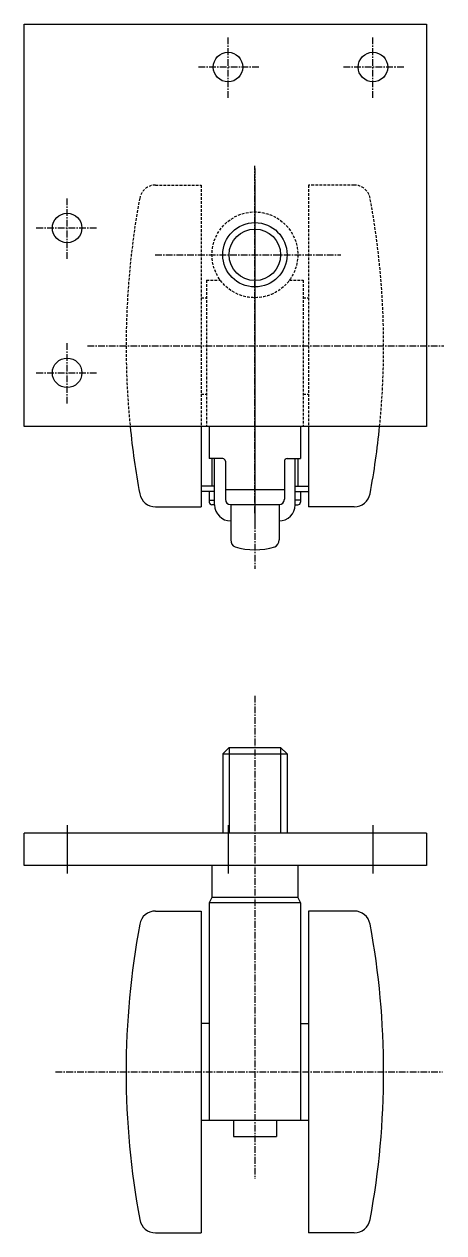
# Model space of a CAD drawing. Extents: x -275 to 35, y -83 to 195.
# Drawn here: x -43 to 35.2, y -30 to 195.3 of the extents above; entities outside this region: 2.
import ezdxf

# ---------------------------------------------------------------- set-up
doc = ezdxf.new("R2010")
doc.units = 0
doc.linetypes.add('CENTER', pattern=[2, 1.25, -0.25, 0.25, -0.25])
doc.linetypes.add('DASHED', pattern=[0.75, 0.5, -0.25])
doc.layers.get('0').update_dxf_attribs({"linetype": 'CONTINUOUS'})
doc.layers.add('CENTER', color=1, linetype='CENTER')
doc.styles.get("Standard").update_dxf_attribs({"font": 'txt.shx', "bigfont": 'bigfont.shx'})

msp = doc.modelspace()

# ---------------------------------------------------------------- linework, layer by layer
at = {"color": 7, "linetype": 'CONTINUOUS'}
for p, q in [((-43, 195.35), (32, 195.35)), ((-43, 120.35), (-43, 195.35)), ((32, 195.35), (32, 120.35)), ((32, 120.35), (-43, 120.35)), ((-10, 120.35), (-10, 105.35)), ((-8.5, 120.35), (-8.5, 114.35)), ((8.5, 120.35), (8.5, 114.35)), ((10, 120.35), (10, 105.35)), ((-6, 114.35), (-8.5, 114.35)), ((-8, 114.35), (-8, 109.19)), ((-7.5, 105.73), (-7.5, 114.35)), ((-5.5, 113.85), (-5.5, 106.77)), ((5.5, 113.85), (5.5, 106.77)), ((6, 114.35), (8.5, 114.35)), ((7.5, 105.73), (7.5, 114.35)), ((7.5, 114.35), (8, 114.35)), ((8, 114.35), (8, 109.19)), ((5.5, 112.08), (5.5, 112.08)), ((-8, 109.19), (-10, 109.19)), ((-7.5, 108.19), (-10, 108.19)), ((-8.5, 108.19), (-8.5, 106.23)), ((-7.5, 109.19), (-8, 109.19)), ((-5.5, 108.56), (5.5, 108.56)), ((5.5, 110.31), (5.5, 110.31)), ((7.5, 109.19), (8, 109.19)), ((7.5, 108.19), (10, 108.19)), ((8, 109.19), (10, 109.19)), ((8.5, 108.19), (8.5, 106.23)), ((-8.5, 106.6), (-7.5, 106.6)), ((8.5, 106.6), (7.5, 106.6)), ((-18.52, 105.35), (-10, 105.35)), ((-7.5, 105.73), (-8, 105.73)), ((-4.5, 105.77), (4.5, 105.77)), ((-4.5, 105.77), (-4.5, 99.2)), ((4.5, 105.77), (4.5, 99.2)), ((7.5, 105.73), (8, 105.73)), ((18.52, 105.35), (10, 105.35)), ((-4.8, 60.5), (-6, 59.3)), ((-6, 59.3), (6, 59.3)), ((-6, 59.3), (-6, 44.5)), ((-4.8, 60.5), (4.8, 60.5)), ((4.8, 60.5), (6, 59.3)), ((6, 59.3), (6, 44.5)), ((32, 44.5), (-43, 44.5)), ((-43, 38.5), (-43, 44.5)), ((32, 44.5), (32, 38.5)), ((32, 38.5), (-43, 38.5)), ((-8, 38.5), (-8, 32.5)), ((8, 38.5), (8, 32.5)), ((-8, 32.5), (-8.5, 31.5)), ((8, 32.5), (-8, 32.5)), ((8, 32.5), (8.5, 31.5)), ((-18.52, 30), (-10, 30)), ((-10, 30), (-10, -30)), ((-8.5, 31.5), (-8.5, -9.01)), ((8.5, 31.5), (-8.5, 31.5)), ((8.5, 31.5), (8.5, -9.01)), ((10, 30), (10, -30)), ((18.52, 30), (10, 30)), ((-8.5, 9.01), (-10, 9.01)), ((8.5, 9.01), (10, 9.01)), ((-10, -9.01), (10, -9.01)), ((-4, -9.01), (-4, -12.01)), ((4, -9.01), (4, -12.01)), ((-4, -12.01), (4, -12.01)), ((-18.52, -30), (-10, -30)), ((18.52, -30), (10, -30))]:
    msp.add_line(p, q, dxfattribs=at)
at = {"color": 3, "linetype": 'DASHED'}
for p, q in [((-18.52, 165.35), (-10, 165.35)), ((-10, 165.35), (-10, 120.35)), ((10, 165.35), (10, 120.35)), ((18.52, 165.35), (10, 165.35)), ((-9, 147.63), (-9, 120.35)), ((-9, 147.63), (-6.46, 147.63)), ((6.46, 147.63), (9, 147.63)), ((9, 147.63), (9, 120.35)), ((-10, 144.35), (-9, 144.35)), ((9, 144.35), (10, 144.35)), ((-10, 126.35), (-9, 126.35)), ((9, 126.35), (10, 126.35))]:
    msp.add_line(p, q, dxfattribs=at)
at = {"color": 3, "linetype": 'CONTINUOUS'}
for p, q in [((-4.8, 60.5), (-4.8, 44.5)), ((4.8, 60.5), (4.8, 44.5))]:
    msp.add_line(p, q, dxfattribs=at)
at = {"color": 7, "linetype": 'CONTINUOUS'}
for centre, radius in [((-5, 187.35), 2.75), ((22, 187.35), 2.75), ((-35, 157.35), 2.75), ((0, 152.35), 6), ((-35, 130.35), 2.75)]:
    msp.add_circle(centre, radius, dxfattribs=at)
at = {"color": 3, "linetype": 'DASHED'}
msp.add_circle((0, 152.35), 8, dxfattribs=at)
at = {"color": 3, "linetype": 'CONTINUOUS'}
msp.add_circle((0, 152.35), 4.8, dxfattribs=at)
at = {"color": 3, "linetype": 'DASHED'}
for centre, radius, start, end in [((-18.52, 162.35), 3, 90, 169.5243), ((18.52, 162.35), 3, 10.4757, 90), ((127.5, 135.35), 151.5, 169.5243, 185.6822), ((-127.5, 135.35), 151.5, 354.3178, 10.4757)]:
    msp.add_arc(centre, radius, start, end, dxfattribs=at)
at = {"color": 7, "linetype": 'CONTINUOUS'}
for centre, radius, start, end in [((127.5, 135.35), 151.5, 185.6822, 190.4757), ((-127.5, 135.35), 151.5, 349.5243, 354.3178), ((-6, 113.85), 0.5, 0, 90), ((6, 113.85), 0.5, 90, 180), ((-18.52, 108.35), 3, 190.4757, 270), ((-8, 106.23), 0.5, 180, 270), ((-4.5, 106.77), 1, 180, 270), ((4.5, 106.77), 1, 270, 0), ((8, 106.23), 0.5, 270, 0), ((18.52, 108.35), 3, 270, 349.5243), ((-4.5, 105.73), 3, 180, 270), ((4.5, 105.73), 3, 270, 0), ((-3, 99.2), 1.5, 180, 242.0899), ((3, 99.2), 1.5, 297.9101, 0), ((0, 110.63), 13.28, 253.8093, 286.1907), ((-18.52, 27), 3, 90, 169.5243), ((18.52, 27), 3, 10.4757, 90), ((127.5, 0), 151.5, 169.5243, 190.4757), ((-127.5, 0), 151.5, 349.5243, 10.4757), ((-18.52, -27), 3, 190.4757, 270), ((18.52, -27), 3, 270, 349.5243)]:
    msp.add_arc(centre, radius, start, end, dxfattribs=at)
at = {"layer": 'CENTER', "color": 1, "linetype": 'CENTER'}
for p, q in [((-5, 181.6), (-5, 193.09)), ((22, 181.6), (22, 193.09)), ((0.74, 187.35), (-10.74, 187.35)), ((27.74, 187.35), (16.26, 187.35)), ((0, 104.16), (0, 168.95)), ((0, 168.44), (0, 93.8)), ((0, 166.19), (0, 102.29)), ((-35, 151.6), (-35, 163.09)), ((-40.74, 157.35), (-29.26, 157.35)), ((-18.61, 152.35), (15.99, 152.35)), ((-35, 124.6), (-35, 136.09)), ((-31.21, 135.35), (35.21, 135.35)), ((-40.74, 130.35), (-29.26, 130.35)), ((0, 70.14), (0, -19.91)), ((-37.15, 0), (34.96, 0))]:
    msp.add_line(p, q, dxfattribs=at)
at = {"layer": 'CENTER', "color": 7, "linetype": 'CONTINUOUS'}
for p, q in [((-35, 46), (-35, 37)), ((-5, 46), (-5, 37)), ((22, 46), (22, 37))]:
    msp.add_line(p, q, dxfattribs=at)

# ---------------------------------------------------------------- texts
at = {"color": 7, "linetype": 'CONTINUOUS'}
for p in [(-276.5, -53.01), (-276.5, -83.01)]:
    msp.add_text('HCHPS5', height=8, dxfattribs=at).set_placement(p)

doc.saveas('drawing.dxf')
